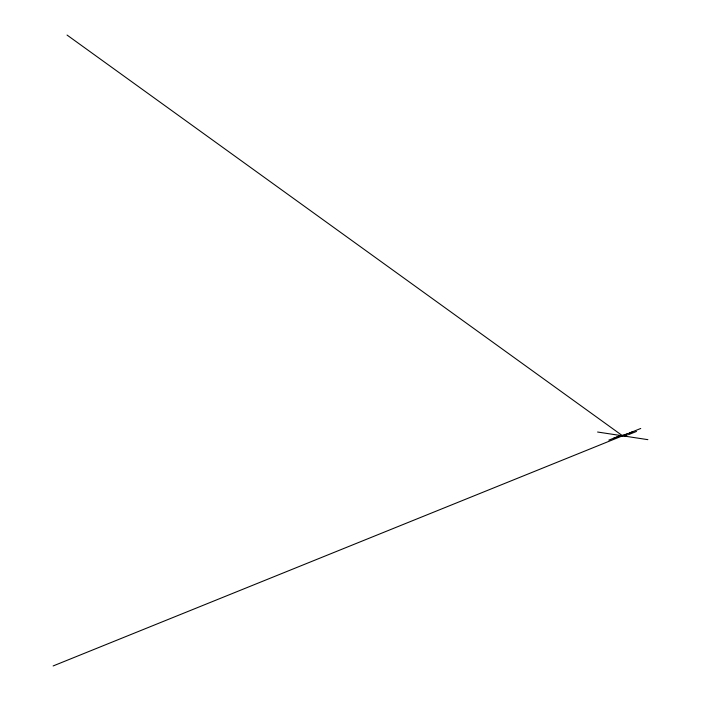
<?xml version="1.0" encoding="UTF-8"?>
<svg xmlns="http://www.w3.org/2000/svg" width="701" height="701" viewBox="0 0 701 701"><rect width="100%" height="100%" fill="white"/><g stroke="black" fill="none" stroke-linecap="round" stroke-linejoin="round"><path stroke-width="1.05" d="M613.831 438.099L622.059 435.409M608.81 440.123L619.272 436.04M632.258 431.904L629.586 432.973M53.127 665.95L640.74 428.469M628.499 434.673L636.482 431.439M627.15 435.207L625.143 435.882A3.733 2.042 11.8 0 1 623.426 435.943L647.873 439.658M627.237 433.91L622.19 435.382M619.395 436.004L619.999 435.75A3.558 1.945 11.8 0 1 620.771 435.654L620.797 435.654A3.943 2.156 11.8 0 1 621.699 435.698L622.812 435.856M597.585 432.026L622.602 435.82L67.042 35.05"/></g></svg>
